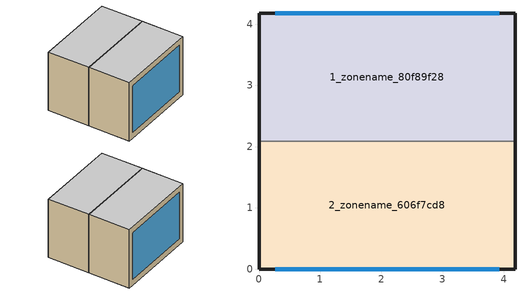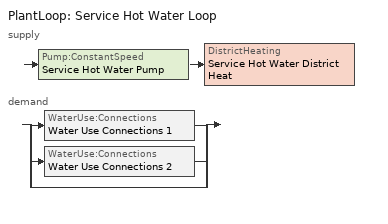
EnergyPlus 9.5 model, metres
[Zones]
1_zonename_80f89f28
 floor adiabatic (Generic Interior Floor): 4.18,4.18 4.18,2.09 0,2.09 0,4.18 z0
 wall outside (ExteriorWall_05cef855): 4.18,2.09 4.18,4.18 0,4.18 0,2.09 z0:3.05
 wall adiabatic (Generic Interior Floor): 0,2.09 4.18,2.09 z0:3.05
 window (NGlass_7b80efc2): 3.92,4.18 0.26,4.18 z0.3:2.75
 ceiling adiabatic (Generic Interior Ceiling): 4.18,2.09 4.18,4.18 0,4.18 0,2.09 z3.05
2_zonename_606f7cd8
 floor adiabatic (Generic Interior Floor): 4.18,2.09 4.18,0 0,0 0,2.09 z0
 wall outside (ExteriorWall_05cef855): 0,2.09 0,0 4.18,0 4.18,2.09 z0:3.05
 wall adiabatic (Generic Interior Floor): 4.18,2.09 0,2.09 z0:3.05
 window (SGlass_c3b30ffd): 0.26,0 3.92,0 z0.3:2.75
 ceiling adiabatic (Generic Interior Ceiling): 4.18,0 4.18,2.09 0,2.09 0,0 z3.05
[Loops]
PlantLoop 'Service Hot Water Loop'
 supply: Pump:ConstantSpeed 'Service Hot Water Pump' > DistrictHeating 'Service Hot Water District Heat'
 demand: split
  | WaterUse:Connections 'Water Use Connections 1'
  | WaterUse:Connections 'Water Use Connections 2'
  | bypass
[Building]
Building 1: North Axis {deg}=0; Terrain=City; Solar Distribution=FullExteriorWithReflections
[Site:Location]
Site 1: Latitude {deg}=0; Longitude {deg}=0; Time Zone {hr}=0; Elevation {m}=0
[Site:WaterMainsTemperature]
Calculation Method=CorrelationFromWeatherFile
[SizingPeriod:DesignDay] Day of Month=21; Dry-Bulb Temperature Range Modifier Type=DefaultMultipliers; Barometric Pressure {Pa}=98393; Rain Indicator=No; Snow Indicator=No; Daylight Saving Time Indicator=No
Name | Month | Day Type | Maximum Dry-Bulb Temperature {C} | Daily Dry-Bulb Temperature Range {deltaC} | Humidity Condition Type | Wetbulb or DewPoint at Maximum Dry-Bulb {C} | Wind Speed {m/s} | Wind Direction {deg} | Solar Model Indicator | ASHRAE Clear Sky Optical Depth for Beam Irradiance (taub) | ASHRAE Clear Sky Optical Depth for Diffuse Irradiance (taud) | Enthalpy at Maximum Dry-Bulb {J/kg} | Sky Clearness
San Antonio Intl Ap Ann Clg .4% Condns DB=>MWB | 8 | SummerDesignDay | 37 | 11.2 | Wetbulb | 23.1 | 4.3 | 160 | ASHRAETau | 0.449 | 2.144
San Antonio Intl Ap Ann Clg .4% Condns DP=>MDB | 8 | SummerDesignDay | 26.7 | 11.2 | Dewpoint | 24.4 | 4.3 | 160 | ASHRAETau | 0.449 | 2.144
San Antonio Intl Ap Ann Clg .4% Condns Enth=>MDB | 8 | SummerDesignDay | 31.1 | 11.2 | Enthalpy |  | 4.3 | 160 | ASHRAETau | 0.449 | 2.144 | 79700
San Antonio Intl Ap Ann Clg .4% Condns WB=>MDB | 8 | SummerDesignDay | 31.1 | 11.2 | Wetbulb | 25.6 | 4.3 | 160 | ASHRAETau | 0.449 | 2.144
San Antonio Intl Ap Ann Htg 99.6% Condns DB | 1 | WinterDesignDay | -2.6 | 0 | Wetbulb | -2.6 | 3.7 | 10 | ASHRAEClearSky |  |  |  | 0
San Antonio Intl Ap Ann Htg Wind 99.6% Condns WS=>MCDB | 1 | WinterDesignDay | 8.2 | 0 | Wetbulb | 8.2 | 10.9 | 10 | ASHRAEClearSky |  |  |  | 0
San Antonio Intl Ap Ann Hum_n 99.6% Condns DP=>MCDB | 1 | WinterDesignDay | 3.8 | 0 | Dewpoint | -12 | 3.7 | 10 | ASHRAEClearSky |  |  |  | 0
[Material] Thermal Absorptance=0.9
Name | Roughness | Thickness {m} | Conductivity {W/m-K} | Density {kg/m3} | Specific Heat {J/kg-K} | Solar Absorptance | Visible Absorptance
ExtFraming | MediumRough | 0.0254 | 1.802 | 2255 | 750 | 0.7 | 0.7
FacadeCladding | MediumRough | 0.0006 | 70 | 2700 | 870 | 0.7 | 0.7
Generic Acoustic Tile | MediumSmooth | 0.02 | 0.06 | 368 | 590 | 0.2 | 0.2
Generic Ceiling Air Gap | Smooth | 0.1 | 0.556 | 1.28 | 1000 | 0.7 | 0.7
Generic LW Concrete | MediumRough | 0.1 | 0.53 | 1280 | 840 | 0.8 | 0.8
[Material:NoMass] Roughness=MediumRough; Thermal Absorptance=0.9; Solar Absorptance=0.7; Visible Absorptance=0.7
Name | Thermal Resistance {m2-K/W}
AirGap | 1
ContExtInsulation | 2.64165
[WindowMaterial:SimpleGlazingSystem] U-Factor {W/m2-K}=1.9873; Solar Heat Gain Coefficient=0.25; Visible Transmittance=0.63
wood_1e683bda; wood_72070c24
[Construction]
ExteriorWall_05cef855: FacadeCladding, AirGap, ContExtInsulation, ExtFraming
Generic Interior Ceiling: Generic LW Concrete, Generic Ceiling Air Gap, Generic Acoustic Tile
Generic Interior Floor: Generic Acoustic Tile, Generic Ceiling Air Gap, Generic LW Concrete
NGlass_7b80efc2: wood_1e683bda
SGlass_c3b30ffd: wood_72070c24
[Zone] Multiplier=1; Part of Total Floor Area=Yes
1_zonename_80f89f28; 2_zonename_606f7cd8
[ZoneControl:Thermostat] Temperature Difference Between Cutout And Setpoint {deltaC}=0
Name | Zone or ZoneList | Control Type Schedule | Control 1
1_zonename_80f89f28 Thermostat | 1_zonename_80f89f28 | 1_zonename_80f89f28 Thermostat Schedule | Thermostat Setpoint Dual Setpoint 1
2_zonename_606f7cd8 Thermostat | 2_zonename_606f7cd8 | 2_zonename_606f7cd8 Thermostat Schedule | Thermostat Setpoint Dual Setpoint 2
[ThermostatSetpoint:DualSetpoint] Heating Setpoint Temperature Schedule=ApartmentMidRise HTGSETP_APT_SCH; Cooling Setpoint Temperature Schedule=ApartmentMidRise CLGSETP_APT_SCH
Thermostat Setpoint Dual Setpoint 1; Thermostat Setpoint Dual Setpoint 2
[ZoneHVAC:IdealLoadsAirSystem] Maximum Heating Supply Air Temperature {C}=50; Minimum Cooling Supply Air Temperature {C}=13; Heating Limit=LimitCapacity; Maximum Sensible Heating Capacity {W}=Autosize; Cooling Limit=LimitFlowRateAndCapacity; Maximum Cooling Air Flow Rate {m3/s}=Autosize; Maximum Total Cooling Capacity {W}=Autosize; Design Specification Outdoor Air Object=2013::MidriseApartment::Apartment_Ventilation; Demand Controlled Ventilation Type=None; Outdoor Air Economizer Type=DifferentialDryBulb; Sensible Heat Recovery Effectiveness=0; Latent Heat Recovery Effectiveness=0
1_zonename_80f89f28 Ideal Loads Air System; 2_zonename_606f7cd8 Ideal Loads Air System
[DesignSpecification:OutdoorAir]
2013::MidriseApartment::Apartment_Ventilation: Outdoor Air Method=Sum; Outdoor Air Flow per Person {m3/s-person}=0; Outdoor Air Flow per Zone Floor Area {m3/s-m2}=0; Outdoor Air Flow per Zone {m3/s}=0; Outdoor Air Flow Air Changes per Hour {1/hr}=0.35
[Zone equipment]
1_zonename_80f89f28: 1_zonename_80f89f28 Ideal Loads Air System
2_zonename_606f7cd8: 2_zonename_606f7cd8 Ideal Loads Air System
[Sizing:Zone] Zone Cooling Design Supply Air Temperature Input Method=SupplyAirTemperature; Zone Cooling Design Supply Air Temperature {C}=14; Zone Cooling Design Supply Air Temperature Difference {deltaC}=11.11; Zone Heating Design Supply Air Temperature Input Method=SupplyAirTemperature; Zone Heating Design Supply Air Temperature {C}=40; Zone Heating Design Supply Air Temperature Difference {deltaC}=11.11; Zone Cooling Design Supply Air Humidity Ratio {kgWater/kgDryAir}=0.0085; Zone Heating Design Supply Air Humidity Ratio {kgWater/kgDryAir}=0.008; Design Specification Outdoor Air Object=2013::MidriseApartment::Apartment_Ventilation; Cooling Design Air Flow Method=DesignDay; Cooling Design Air Flow Rate {m3/s}=0; Cooling Minimum Air Flow per Zone Floor Area {m3/s-m2}=0.000762; Cooling Minimum Air Flow {m3/s}=0; Cooling Minimum Air Flow Fraction=0; Heating Design Air Flow Method=DesignDay; Heating Design Air Flow Rate {m3/s}=0; Heating Maximum Air Flow per Zone Floor Area {m3/s-m2}=0.002032; Heating Maximum Air Flow {m3/s}=0.141576; Heating Maximum Air Flow Fraction=0.3; Account for Dedicated Outdoor Air System=No
1_zonename_80f89f28; 2_zonename_606f7cd8
[PlantLoop]
Service Hot Water Loop: Fluid Type=Water; Plant Equipment Operation Scheme=Service Hot Water Loop Operation Schemes; Maximum Loop Temperature {C}=60; Minimum Loop Temperature {C}=10; Maximum Loop Flow Rate {m3/s}=Autosize; Minimum Loop Flow Rate {m3/s}=0; Plant Loop Volume {m3}=Autocalculate; Load Distribution Scheme=Optimal; Plant Loop Demand Calculation Scheme=SingleSetpoint
[Sizing:Plant]
Service Hot Water Loop: Loop Type=Heating; Design Loop Exit Temperature {C}=60; Loop Design Temperature Difference {deltaC}=5; Sizing Option=NonCoincident; Zone Timesteps in Averaging Window=1; Coincident Sizing Factor Mode=None
[Pump:ConstantSpeed]
Service Hot Water Pump: Design Flow Rate {m3/s}=Autosize; Design Pump Head {Pa}=29891; Design Power Consumption {W}=Autosize; Motor Efficiency=0.9; Fraction of Motor Inefficiencies to Fluid Stream=0; Pump Control Type=Intermittent; Design Power Sizing Method=PowerPerFlowPerPressure; Design Electric Power per Unit Flow Rate {W/(m3/s)}=348701.1; Design Shaft Power per Unit Flow Rate per Unit Head {W-s/m3-Pa}=1.28205
[DistrictHeating]
Service Hot Water District Heat: Nominal Capacity {W}=1000000
[WaterUse:Connections] Hot Water Supply Temperature Schedule=60.0C Hot Water
Name | Water Use Equipment Name 1
Water Use Connections 1 | 2013::MidriseApartment::Apartment_SHW..1_zonename_80f89f28
Water Use Connections 2 | 2013::MidriseApartment::Apartment_SHW..2_zonename_606f7cd8
[WaterUse:Equipment] Peak Flow Rate {m3/s}=3.62538e-07; Flow Rate Fraction Schedule=ApartmentMidRise APT_DHW_SCH; Target Temperature Schedule=60.0C Hot Water; Sensible Fraction Schedule=0.2 Hot Water Sensible Fraction; Latent Fraction Schedule=0.05 Hot Water Latent Fraction
Name | Zone
2013::MidriseApartment::Apartment_SHW..1_zonename_80f89f28 | 1_zonename_80f89f28
2013::MidriseApartment::Apartment_SHW..2_zonename_606f7cd8 | 2_zonename_606f7cd8
[PlantEquipmentOperationSchemes]
Service Hot Water Loop Operation Schemes: Control Scheme Object Type 1=PlantEquipmentOperation:HeatingLoad; Control Scheme Name 1=Service Hot Water Loop Heating Operation Scheme; Control Scheme Schedule Name 1=Always On Discrete
[PlantEquipmentOperation:HeatingLoad]
Service Hot Water Loop Heating Operation Scheme: Load Range Lower Limit 1 {W}=0; Load Range Upper Limit 1 {W}=1000000000; Range Equipment List Name 1=Service Hot Water Loop Heating Equipment List
[PlantEquipmentList]
Service Hot Water Loop Heating Equipment List: DistrictHeating, Service Hot Water District Heat
[SetpointManager:Scheduled]
Setpoint Manager Scheduled 1: Control Variable=Temperature; Schedule=60C Hot Water
[Daylighting:Controls] Daylighting Method=SplitFlux; Lighting Control Type=Continuous; Minimum Input Power Fraction for Continuous or ContinuousOff Dimming Control=0.3; Minimum Light Output Fraction for Continuous or ContinuousOff Dimming Control=0.2; Probability Lighting will be Reset When Needed in Manual Stepped Control=1; Glare Calculation Azimuth Angle of View Direction Clockwise from Zone y-Axis {deg}=180; Maximum Allowable Discomfort Glare Index=20; Fraction of Zone Controlled by Reference Point 1=1; Illuminance Setpoint at Reference Point 1 {lux}=500
Name | Zone | Glare Calculation Daylighting Reference Point | Daylighting Reference Point 1
Run1 | 1_zonename_80f89f28 | Point1 | Point1
Run2 | 2_zonename_606f7cd8 | Point2 | Point2
[Schedule:Compact]
1_zonename_80f89f28 Thermostat Schedule; 2_zonename_606f7cd8 Thermostat Schedule: Through: 12/31, For: AllDays, Until: 24:00, 4
[Schedule:Day:Interval]
ApartmentMidRise HTGSETP_APT_SCH_Default; ApartmentMidRise HTGSETP_APT_SCH_SmrDsn 1; ApartmentMidRise HTGSETP_APT_SCH_WntrDsn 1: No, 24:00, 21.7
ApartmentMidRise CLGSETP_APT_SCH_Default; ApartmentMidRise CLGSETP_APT_SCH_SmrDsn 1; ApartmentMidRise CLGSETP_APT_SCH_WntrDsn 1: No, 24:00, 24.4
ApartmentMidRise APT_DHW_SCH_Default; ApartmentMidRise APT_DHW_SCH_SmrDsn 1; ApartmentMidRise APT_DHW_SCH_WntrDsn 1: No, 01:00, 0.08, 02:00, 0.04, 04:00, 0.01, 05:00, 0.04, 06:00, 0.27, 07:00, 0.94, 08:00, 1, 09:00, 0.96, 10:00, 0.84, 11:00, 0.76, 12:00, 0.61, 13:00, 0.53, 14:00, 0.47, 15:00, 0.41, 16:00, 0.47, 17:00, 0.55, 18:00, 0.73, 19:00, 0.86, 20:00, 0.82, 21:00, 0.75, 22:00, 0.61, 23:00, 0.53, 24:00, 0.29
Schedule Day 1; Schedule Day 4: No, 24:00, 60
Schedule Day 2: No, 24:00, 0.2
Schedule Day 3: No, 24:00, 0.05
[Schedule:Week:Daily]
ApartmentMidRise HTGSETP_APT_SCH Week Rule - Jan1-Dec31: ApartmentMidRise HTGSETP_APT_SCH_Default, ApartmentMidRise HTGSETP_APT_SCH_Default, ApartmentMidRise HTGSETP_APT_SCH_Default, ApartmentMidRise HTGSETP_APT_SCH_Default, ApartmentMidRise HTGSETP_APT_SCH_Default, ApartmentMidRise HTGSETP_APT_SCH_Default, ApartmentMidRise HTGSETP_APT_SCH_Default, ApartmentMidRise HTGSETP_APT_SCH_Default, ApartmentMidRise HTGSETP_APT_SCH_SmrDsn 1, ApartmentMidRise HTGSETP_APT_SCH_WntrDsn 1, ApartmentMidRise HTGSETP_APT_SCH_Default, ApartmentMidRise HTGSETP_APT_SCH_Default
ApartmentMidRise CLGSETP_APT_SCH Week Rule - Jan1-Dec31: ApartmentMidRise CLGSETP_APT_SCH_Default, ApartmentMidRise CLGSETP_APT_SCH_Default, ApartmentMidRise CLGSETP_APT_SCH_Default, ApartmentMidRise CLGSETP_APT_SCH_Default, ApartmentMidRise CLGSETP_APT_SCH_Default, ApartmentMidRise CLGSETP_APT_SCH_Default, ApartmentMidRise CLGSETP_APT_SCH_Default, ApartmentMidRise CLGSETP_APT_SCH_Default, ApartmentMidRise CLGSETP_APT_SCH_SmrDsn 1, ApartmentMidRise CLGSETP_APT_SCH_WntrDsn 1, ApartmentMidRise CLGSETP_APT_SCH_Default, ApartmentMidRise CLGSETP_APT_SCH_Default
0.05 Hot Water Latent Fraction Week Rule - Jan1-Dec31: Schedule Day 3, Schedule Day 3, Schedule Day 3, Schedule Day 3, Schedule Day 3, Schedule Day 3, Schedule Day 3, Schedule Day 3, Schedule Day 3, Schedule Day 3, Schedule Day 3, Schedule Day 3
0.2 Hot Water Sensible Fraction Week Rule - Jan1-Dec31: Schedule Day 2, Schedule Day 2, Schedule Day 2, Schedule Day 2, Schedule Day 2, Schedule Day 2, Schedule Day 2, Schedule Day 2, Schedule Day 2, Schedule Day 2, Schedule Day 2, Schedule Day 2
60.0C Hot Water Week Rule - Jan1-Dec31: Schedule Day 1, Schedule Day 1, Schedule Day 1, Schedule Day 1, Schedule Day 1, Schedule Day 1, Schedule Day 1, Schedule Day 1, Schedule Day 1, Schedule Day 1, Schedule Day 1, Schedule Day 1
60C Hot Water Week Rule - Jan1-Dec31: Schedule Day 4, Schedule Day 4, Schedule Day 4, Schedule Day 4, Schedule Day 4, Schedule Day 4, Schedule Day 4, Schedule Day 4, Schedule Day 4, Schedule Day 4, Schedule Day 4, Schedule Day 4
ApartmentMidRise APT_DHW_SCH Week Rule - Jan1-Dec31: ApartmentMidRise APT_DHW_SCH_Default, ApartmentMidRise APT_DHW_SCH_Default, ApartmentMidRise APT_DHW_SCH_Default, ApartmentMidRise APT_DHW_SCH_Default, ApartmentMidRise APT_DHW_SCH_Default, ApartmentMidRise APT_DHW_SCH_Default, ApartmentMidRise APT_DHW_SCH_Default, ApartmentMidRise APT_DHW_SCH_Default, ApartmentMidRise APT_DHW_SCH_SmrDsn 1, ApartmentMidRise APT_DHW_SCH_WntrDsn 1, ApartmentMidRise APT_DHW_SCH_Default, ApartmentMidRise APT_DHW_SCH_Default
[Schedule:Year]
ApartmentMidRise HTGSETP_APT_SCH: ApartmentMidRise HTGSETP_APT_SCH Week Rule - Jan1-Dec31, 1, 1, 12, 31
ApartmentMidRise CLGSETP_APT_SCH: ApartmentMidRise CLGSETP_APT_SCH Week Rule - Jan1-Dec31, 1, 1, 12, 31
0.05 Hot Water Latent Fraction: 0.05 Hot Water Latent Fraction Week Rule - Jan1-Dec31, 1, 1, 12, 31
0.2 Hot Water Sensible Fraction: 0.2 Hot Water Sensible Fraction Week Rule - Jan1-Dec31, 1, 1, 12, 31
60.0C Hot Water: 60.0C Hot Water Week Rule - Jan1-Dec31, 1, 1, 12, 31
60C Hot Water: 60C Hot Water Week Rule - Jan1-Dec31, 1, 1, 12, 31
ApartmentMidRise APT_DHW_SCH: ApartmentMidRise APT_DHW_SCH Week Rule - Jan1-Dec31, 1, 1, 12, 31
[Schedule:Constant]
Always On Discrete: Hourly Value=1
